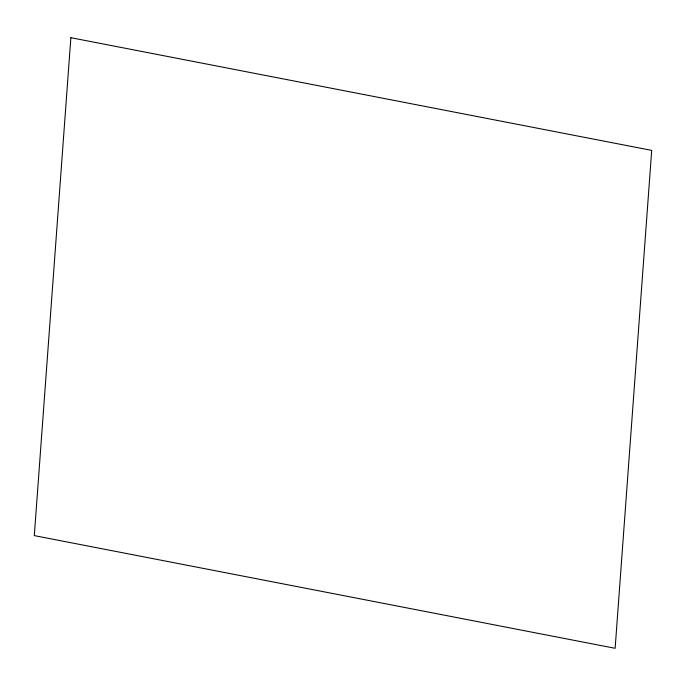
<?xml version="1.0" encoding="UTF-8"?>
<svg xmlns="http://www.w3.org/2000/svg" width="686" height="686" viewBox="0 0 686 686"><rect width="100%" height="100%" fill="white"/><g stroke="black" fill="none" stroke-linecap="round" stroke-linejoin="round"><path stroke-width="1.03" d="M70.864 37.696L34.3 535.612L615.136 648.304L651.7 150.388L70.864 37.696"/></g></svg>
